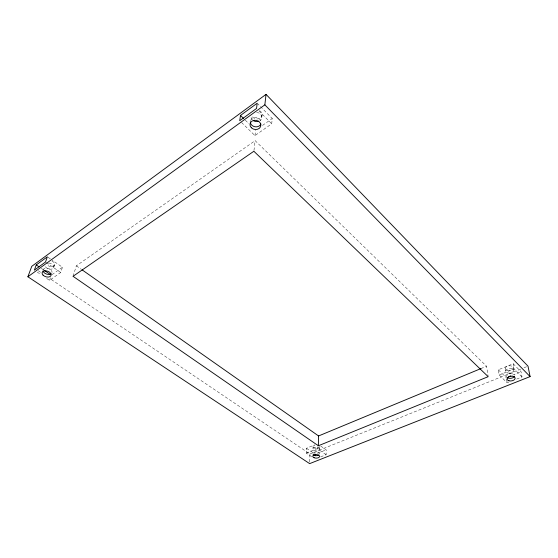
<?xml version="1.0" encoding="UTF-8"?>
<svg xmlns="http://www.w3.org/2000/svg" width="558" height="558" viewBox="0 0 558 558"><rect width="100%" height="100%" fill="white"/><g stroke="black" fill="none" stroke-linecap="round" stroke-linejoin="round"><path stroke-width="0.42" stroke-dasharray="2.79 2.09" d="M320.62 456.876L326.109 454.7L326.172 449.839L320.78 446.107M319.664 449.316A3.369 1.793 1.8 0 0 314.97 447.37A3.369 1.793 1.8 0 0 314.321 450.439A3.369 1.793 1.8 0 0 319.664 449.316L319.713 446.902M326.109 454.7L317.3 448.653L317.39 444.587M312.968 448.778L313.031 446.365M309.69 462.024L309.927 453.982L49.815 278.519M311.734 456.765L306.293 453.11L306.454 448.255L314.28 445.054M241.558 122.488L254.95 135.615L271.725 123.799L272.241 118.526L257.796 103.823M261.765 117.501L262.065 114.899M253.967 150.444L255.139 140.651L486.555 366.243L488.062 375.869M254.95 135.615L255.592 130.328M73.042 276.294L76.348 265.817L255.139 140.651M46.642 278.428L49.529 280.374L60.717 272.485L62.454 267.254L52.159 260.126M53.826 267.282L54.712 264.687M49.529 280.374L50.555 277.389M52.013 274.662L62.454 267.254M262.532 125.411L272.241 118.526M480.926 368.58L486.555 366.243M508.757 382.223L507.194 382.844L499.208 375.018L498.329 369.801L513.165 363.732L521.026 371.74L522.03 376.957L515.787 379.433M306.293 453.11L317.3 448.653M499.208 375.018L514.134 368.971L522.03 376.957M309.927 453.982L520.726 369.068M523.962 367.771L528.001 366.146M317.586 453.277L326.172 449.839M512.488 375.157L521.026 371.74M37.24 272.102L40.853 274.536M38.251 270.721L41.146 272.674M41.271 268.335L43.426 269.8M306.454 448.255L315.249 454.219M46.195 262.518L60.717 272.485M48.044 257.273L51.475 259.651M76.348 265.817L81.335 269.326M245.325 120.2L248.945 123.771M498.329 369.801L506.28 377.647M258.975 110.909L271.725 123.799M513.165 363.732L514.134 368.971M513.13 367.283L513.611 369.87M505.206 368.475L505.771 371.663M506.545 379.133L507.194 382.844M506.692 376.88A4.073 2.337 -7.8 0 1 509.712 373.776A4.073 2.337 -7.8 0 1 514.574 375.095M313.052 453.187A3.383 1.786 1.8 0 1 317.432 452.259A3.383 1.786 1.8 0 1 319.357 454.617M250.556 120.542A5.461 4.603 10.9 0 1 256.01 117.612A5.461 4.603 10.9 0 1 261.06 121.56M43.036 270.135A4.666 2.923 18.1 0 1 48.037 268.405A4.666 2.923 18.1 0 1 52.033 272.506M319.699 446.435A3.362 1.793 1.8 0 1 317.167 448.388A3.362 1.793 1.8 0 1 313.191 447.132A3.362 1.793 1.8 0 1 315.019 444.956M256.652 112.353A5.427 4.597 11.2 0 1 261.465 115.687A5.427 4.597 11.2 0 1 259.986 120.591M252.39 119.851A5.427 4.597 11.2 0 1 250.988 116.455M259.63 110.637A5.406 4.597 11.3 0 1 260.307 117.968A5.406 4.597 11.3 0 1 251.923 116.217M48.685 262.964A4.638 2.929 18.3 0 1 53.805 266.473A4.638 2.929 18.3 0 1 50.046 269.193A4.638 2.929 18.3 0 1 44.912 265.699M51.908 260.991A4.624 2.929 18.4 0 1 53.868 265.971A4.624 2.929 18.4 0 1 46.767 264.715M507.55 372.953A4.052 2.337 -7.9 0 0 513.709 370.477A4.052 2.337 -7.9 0 0 507.801 368.852A4.052 2.337 -7.9 0 0 507.55 372.953M507.089 370.373A4.039 2.344 -8 0 0 513.234 367.889A4.039 2.344 -8 0 0 507.341 366.264A4.039 2.344 -8 0 0 507.089 370.373"/><path stroke-width="0.84" d="M318.367 445.765L73.042 276.294L253.869 151.26L488.187 376.671L318.367 445.765L318.576 435.958L82.054 269.821M315.207 455.83L315.249 454.219M27.9 276.775L264.855 104.841L266.026 94.372L528.001 366.146L530.1 376.601L309.641 463.628L27.9 276.775L31.75 266.333L266.026 94.372M240.491 115.436L239.731 120.695L256.547 108.454L257.196 103.209L240.491 115.436L243.511 118.415M36.249 264.931L34.345 270.156L45.498 262.037L47.36 256.799L36.249 264.931L39.123 266.877M318.576 435.958L480.926 368.58M508.61 376.713L510.94 375.785M44.145 270.288L50.597 274.669M264.855 104.841L530.1 376.601M318.925 455.014A3.383 1.786 1.8 0 1 313.115 454.554M514.497 376.315A4.073 2.337 -7.8 0 1 511.023 378.282A4.073 2.337 -7.8 0 1 507.062 377.417M260.907 123.946A5.461 4.603 10.9 0 1 254.762 126.722A5.461 4.603 10.9 0 1 250.305 121.721M51.176 273.797A4.666 2.923 18.1 0 1 46.46 274.034A4.666 2.923 18.1 0 1 43.064 270.93M258.828 121.205A5.427 4.597 11.2 0 1 253.465 120.688M314.133 457.727A3.39 1.779 1.8 0 0 319.518 456.618A3.39 1.779 1.8 0 0 314.796 454.679A3.39 1.779 1.8 0 0 314.133 457.727M508.945 380.786A4.087 2.33 -7.7 0 0 515.16 378.324A4.087 2.33 -7.7 0 0 509.21 376.706A4.087 2.33 -7.7 0 0 508.945 380.786M251.351 127.754A5.482 4.61 10.8 0 0 260.6 126.61A5.482 4.61 10.8 0 0 254.295 120.291A5.482 4.61 10.8 0 0 251.351 127.754M43.064 275.15A4.68 2.923 18 0 0 50.848 275.854A4.68 2.923 18 0 0 45.944 270.839A4.68 2.923 18 0 0 43.064 275.15"/></g></svg>
